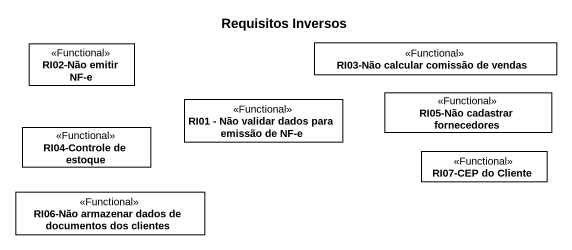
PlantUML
@startuml
title Requisitos Inversos
hide circle
hide empty members
class "RI02-Não emitir NF-e" as RI02_Não_emitir_NF_e <<Functional>>
class "RI03-Não calcular comissão de vendas" as RI03_Não_calcular_comissão <<Functional>>
class "RI01 - Não validar dados para emissão de NF-e" as RI01_Não_validar_dados_para <<Functional>>
class "RI05-Não cadastrar fornecedores" as RI05_Não_cadastrar <<Functional>>
class "RI04-Controle de estoque" as RI04_Controle_de_estoque <<Functional>>
class "RI06-Não armazenar dados de documentos dos clientes" as RI06_Não_armazenar_dados_de <<Functional>>
class "RI07-CEP do Cliente" as RI07_CEP_do_Cliente <<Functional>>
@enduml
